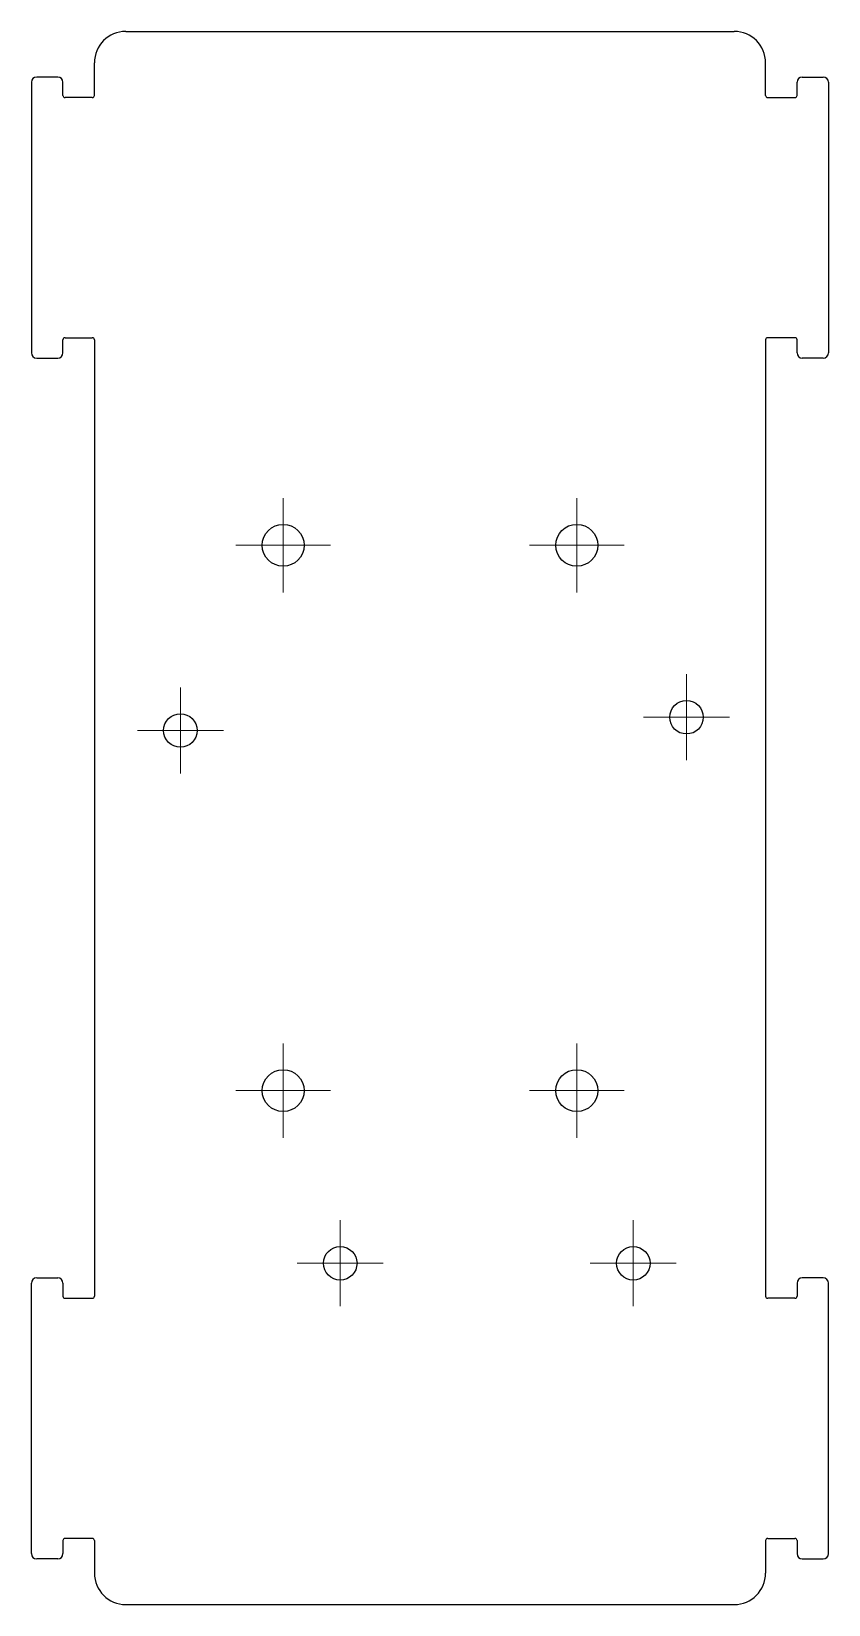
# Model space of a CAD drawing. Header units: millimetres. Extents: x 75 to 151, y 44 to 194.
import ezdxf

# ---------------------------------------------------------------- set-up
doc = ezdxf.new("R2010")
doc.units = ezdxf.units.MM

# ---------------------------------------------------------------- blocks, each defined once
blk = doc.blocks.new('SW_CENTERMARKSYMBOL_0')
at = {"color": 0, "linetype": 'Continuous', "lineweight": 18}
for p, q in [((0, 2.5), (0, 4.1)), ((0, 0), (0, 2.5)), ((-2.5, 0), (-4.1, 0)), ((0, 0), (-2.5, 0)), ((0, 0), (0, -2.5)), ((0, 0), (2.5, 0)), ((2.5, 0), (4.1, 0)), ((0, -2.5), (0, -4.1))]:
    blk.add_line(p, q, dxfattribs=at)
blk = doc.blocks.new('SW_CENTERMARKSYMBOL_1')
at = {"color": 0, "linetype": 'Continuous', "lineweight": 18}
for p, q in [((0, 2.5), (0, 4.1)), ((0, 0), (0, 2.5)), ((-2.5, 0), (-4.1, 0)), ((0, 0), (-2.5, 0)), ((0, 0), (0, -2.5)), ((0, 0), (2.5, 0)), ((2.5, 0), (4.1, 0)), ((0, -2.5), (0, -4.1))]:
    blk.add_line(p, q, dxfattribs=at)
blk = doc.blocks.new('SW_CENTERMARKSYMBOL_2')
at = {"color": 0, "linetype": 'Continuous', "lineweight": 18}
for p, q in [((0, 2.5), (0, 4.1)), ((0, 0), (0, 2.5)), ((-2.5, 0), (-4.1, 0)), ((0, 0), (-2.5, 0)), ((0, 0), (0, -2.5)), ((0, 0), (2.5, 0)), ((2.5, 0), (4.1, 0)), ((0, -2.5), (0, -4.1))]:
    blk.add_line(p, q, dxfattribs=at)
blk = doc.blocks.new('SW_CENTERMARKSYMBOL_3')
at = {"color": 0, "linetype": 'Continuous', "lineweight": 18}
for p, q in [((0, 2.5), (0, 4.1)), ((0, 0), (0, 2.5)), ((-2.5, 0), (-4.1, 0)), ((0, 0), (-2.5, 0)), ((0, 0), (0, -2.5)), ((0, 0), (2.5, 0)), ((2.5, 0), (4.1, 0)), ((0, -2.5), (0, -4.1))]:
    blk.add_line(p, q, dxfattribs=at)
blk = doc.blocks.new('SW_CENTERMARKSYMBOL_4')
at = {"color": 0, "linetype": 'Continuous', "lineweight": 18}
for p, q in [((0, 2.5), (0, 4.5)), ((0, 0), (0, 2.5)), ((-2.5, 0), (-4.5, 0)), ((0, 0), (-2.5, 0)), ((0, 0), (0, -2.5)), ((0, 0), (2.5, 0)), ((2.5, 0), (4.5, 0)), ((0, -2.5), (0, -4.5))]:
    blk.add_line(p, q, dxfattribs=at)
blk = doc.blocks.new('SW_CENTERMARKSYMBOL_5')
at = {"color": 0, "linetype": 'Continuous', "lineweight": 18}
for p, q in [((0, 2.5), (0, 4.5)), ((0, 0), (0, 2.5)), ((-2.5, 0), (-4.5, 0)), ((0, 0), (-2.5, 0)), ((0, 0), (0, -2.5)), ((0, 0), (2.5, 0)), ((2.5, 0), (4.5, 0)), ((0, -2.5), (0, -4.5))]:
    blk.add_line(p, q, dxfattribs=at)
blk = doc.blocks.new('SW_CENTERMARKSYMBOL_6')
at = {"color": 0, "linetype": 'Continuous', "lineweight": 18}
for p, q in [((0, 2.5), (0, 4.5)), ((0, 0), (0, 2.5)), ((-2.5, 0), (-4.5, 0)), ((0, 0), (-2.5, 0)), ((0, 0), (0, -2.5)), ((0, 0), (2.5, 0)), ((2.5, 0), (4.5, 0)), ((0, -2.5), (0, -4.5))]:
    blk.add_line(p, q, dxfattribs=at)
blk = doc.blocks.new('SW_CENTERMARKSYMBOL_7')
at = {"color": 0, "linetype": 'Continuous', "lineweight": 18}
for p, q in [((0, 2.5), (0, 4.5)), ((0, 0), (0, 2.5)), ((-2.5, 0), (-4.5, 0)), ((0, 0), (-2.5, 0)), ((0, 0), (0, -2.5)), ((0, 0), (2.5, 0)), ((2.5, 0), (4.5, 0)), ((0, -2.5), (0, -4.5))]:
    blk.add_line(p, q, dxfattribs=at)

msp = doc.modelspace()

# ---------------------------------------------------------------- linework, layer by layer
at = {"color": 7, "linetype": 'Continuous', "lineweight": 25}
for p, q in [((84.26, 194.33), (142.26, 194.33)), ((81.26, 188.23), (81.26, 191.33)), ((145.26, 188.23), (145.26, 191.33)), ((75.26, 189.48), (75.26, 163.68)), ((77.76, 189.98), (75.76, 189.98)), ((78.26, 188.23), (78.26, 189.48)), ((148.26, 188.23), (148.26, 189.48)), ((148.76, 189.98), (150.76, 189.98)), ((151.26, 189.48), (151.26, 163.68)), ((81.06, 188.03), (78.46, 188.03)), ((145.46, 188.03), (148.06, 188.03)), ((78.46, 165.13), (81.06, 165.13)), ((148.06, 165.13), (145.46, 165.13)), ((78.26, 163.68), (78.26, 164.93)), ((81.26, 164.93), (81.26, 73.73)), ((145.26, 164.93), (145.26, 73.73)), ((148.26, 163.68), (148.26, 164.93)), ((75.76, 163.18), (77.76, 163.18)), ((150.76, 163.18), (148.76, 163.18)), ((75.76, 75.48), (77.76, 75.48)), ((150.76, 75.48), (148.76, 75.48)), ((75.26, 49.18), (75.26, 74.98)), ((78.26, 74.98), (78.26, 73.73)), ((78.46, 73.53), (81.06, 73.53)), ((148.06, 73.53), (145.46, 73.53)), ((148.26, 74.98), (148.26, 73.73)), ((151.26, 49.18), (151.26, 74.98)), ((78.26, 50.43), (78.26, 49.18)), ((81.06, 50.63), (78.46, 50.63)), ((81.26, 50.43), (81.26, 47.33)), ((145.26, 50.43), (145.26, 47.33)), ((145.46, 50.63), (148.06, 50.63)), ((148.26, 50.43), (148.26, 49.18)), ((77.76, 48.68), (75.76, 48.68)), ((148.76, 48.68), (150.76, 48.68)), ((84.26, 44.33), (142.26, 44.33))]:
    msp.add_line(p, q, dxfattribs=at)
for centre, radius in [((99.26, 145.33), 2), ((127.26, 145.33), 2), ((137.72, 128.94), 1.6), ((89.46, 127.67), 1.6), ((99.26, 93.33), 2), ((127.26, 93.33), 2), ((104.7, 76.87), 1.6), ((132.64, 76.87), 1.6)]:
    msp.add_circle(centre, radius, dxfattribs=at)
for centre, radius, start, end in [((84.26, 191.33), 3, 90, 180), ((142.26, 191.33), 3, 0, 90), ((75.76, 189.48), 0.5, 90, 180), ((77.76, 189.48), 0.5, 0, 90), ((148.76, 189.48), 0.5, 90, 180), ((150.76, 189.48), 0.5, 0, 90), ((78.46, 188.23), 0.2, 180, 270), ((81.06, 188.23), 0.2, 270, 0), ((145.46, 188.23), 0.2, 180, 270), ((148.06, 188.23), 0.2, 270, 0), ((78.46, 164.93), 0.2, 90, 180), ((81.06, 164.93), 0.2, 0, 90), ((145.46, 164.93), 0.2, 90, 180), ((148.06, 164.93), 0.2, 0, 90), ((75.76, 163.68), 0.5, 180, 270), ((77.76, 163.68), 0.5, 270, 0), ((148.76, 163.68), 0.5, 180, 270), ((150.76, 163.68), 0.5, 270, 0), ((75.76, 74.98), 0.5, 90, 180), ((77.76, 74.98), 0.5, 0, 90), ((148.76, 74.98), 0.5, 90, 180), ((150.76, 74.98), 0.5, 0, 90), ((78.46, 73.73), 0.2, 180, 270), ((81.06, 73.73), 0.2, 270, 0), ((145.46, 73.73), 0.2, 180, 270), ((148.06, 73.73), 0.2, 270, 0), ((78.46, 50.43), 0.2, 90, 180), ((81.06, 50.43), 0.2, 0, 90), ((145.46, 50.43), 0.2, 90, 180), ((148.06, 50.43), 0.2, 360, 90), ((75.76, 49.18), 0.5, 180, 270), ((77.76, 49.18), 0.5, 270, 0), ((148.76, 49.18), 0.5, 180, 270), ((150.76, 49.18), 0.5, 270, 0), ((84.26, 47.33), 3, 180, 270), ((142.26, 47.33), 3, 270, 0)]:
    msp.add_arc(centre, radius, start, end, dxfattribs=at)

# ---------------------------------------------------------------- block references
at = {"color": 7, "linetype": 'Continuous', "lineweight": 18}
for name, p in [('SW_CENTERMARKSYMBOL_6', (99.26, 145.33)), ('SW_CENTERMARKSYMBOL_4', (127.26, 145.33)), ('SW_CENTERMARKSYMBOL_0', (137.72, 128.94)), ('SW_CENTERMARKSYMBOL_3', (89.46, 127.67)), ('SW_CENTERMARKSYMBOL_5', (99.26, 93.33)), ('SW_CENTERMARKSYMBOL_7', (127.26, 93.33)), ('SW_CENTERMARKSYMBOL_2', (104.7, 76.87)), ('SW_CENTERMARKSYMBOL_1', (132.64, 76.87))]:
    msp.add_blockref(name, p, dxfattribs=at)

doc.saveas('drawing.dxf')
